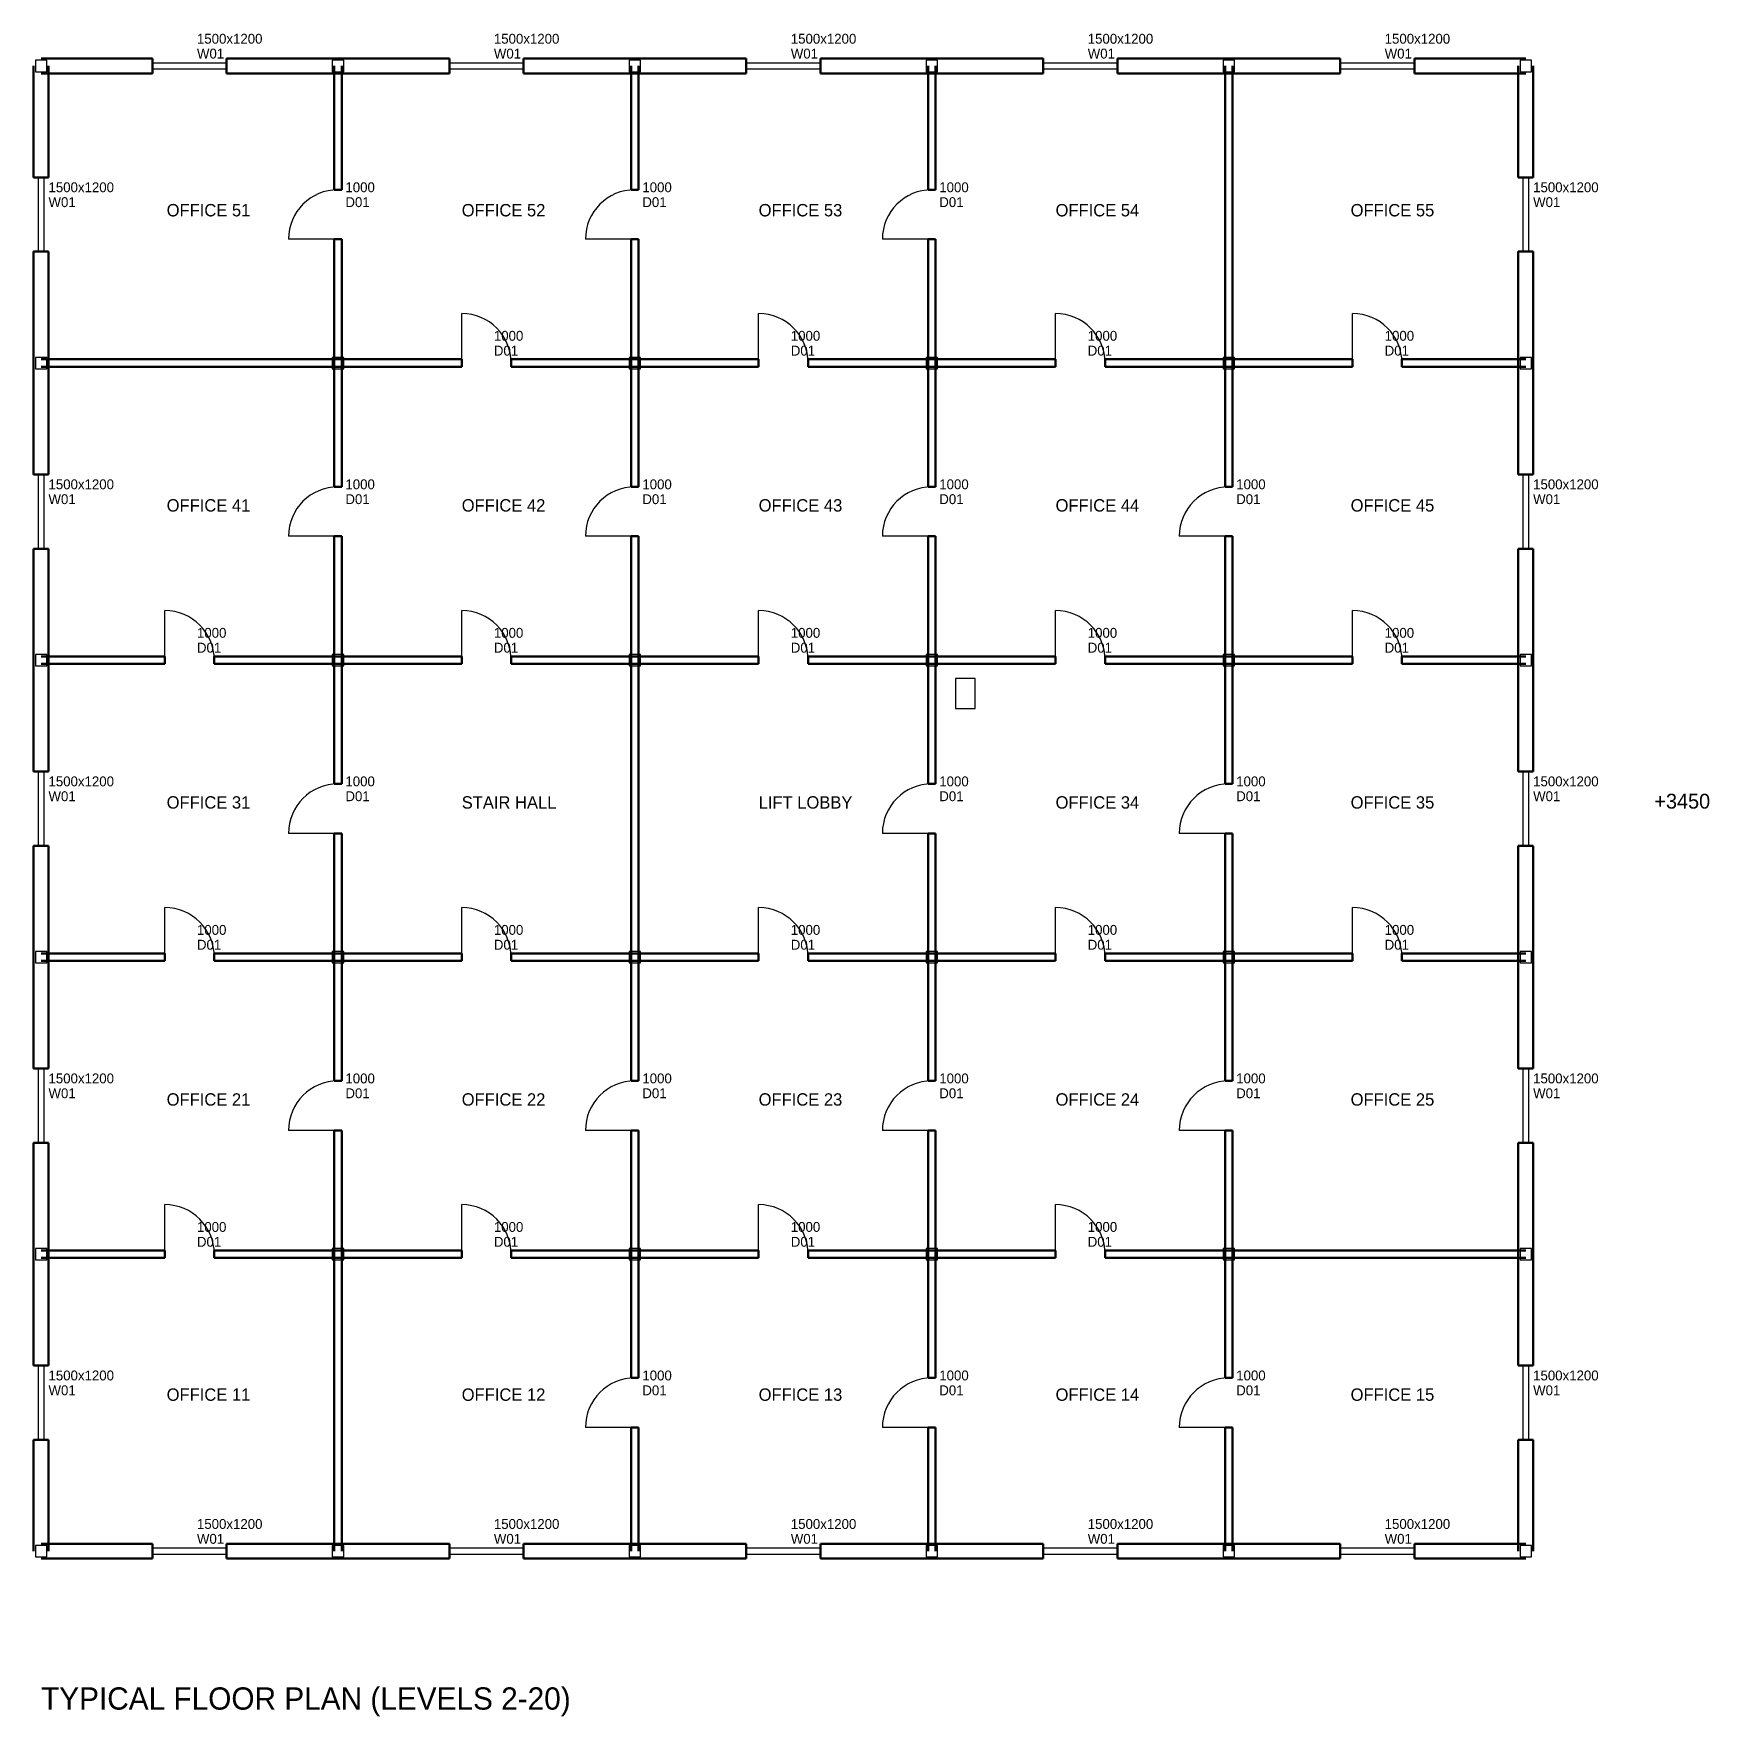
# Model space of a CAD drawing. Header units: millimetres. Extents: x -150 to 177469, y -4004 to 61200.
# Drawn here: x 41850 to 75711, y -3335 to 30653 of the extents above; entities that cross this region are included whole.
import ezdxf

# ---------------------------------------------------------------- set-up
doc = ezdxf.new("R2010")
doc.units = ezdxf.units.MM
for name, color, linetype in [('COLUMN', 5, 'CONTINUOUS'), ('DOOR', 3, 'CONTINUOUS'), ('SANITARY', 7, 'CONTINUOUS'), ('TEXT', 6, 'CONTINUOUS'), ('WALL', 4, 'CONTINUOUS'), ('WIND', 2, 'CONTINUOUS')]:
    doc.layers.add(name, color=color, linetype=linetype)

# ---------------------------------------------------------------- blocks, each defined once
blk = doc.blocks.new('WINDOW')
at = {"layer": 'WIND'}
blk.add_lwpolyline([(-750, -60), (750, -60), (750, 60), (-750, 60)], close=True, dxfattribs=at)
blk = doc.blocks.new('DOOR')
at = {"layer": 'DOOR'}
blk.add_line((-500, 0), (-500, 1000), dxfattribs=at)
blk.add_arc((-500, 0), 1000, 0, 90, dxfattribs=at)
blk = doc.blocks.new('WC-STD')
at = {"layer": 'SANITARY'}
blk.add_lwpolyline([(-200, -300), (200, -300), (200, 300), (-200, 300)], close=True, dxfattribs=at)

msp = doc.modelspace()

# ---------------------------------------------------------------- linework, layer by layer
at = {"layer": 'COLUMN'}
for points in [[(41885, 29885), (42115, 29885), (42115, 30115), (41885, 30115)], [(47885, 29885), (48115, 29885), (48115, 30115), (47885, 30115)], [(53885, 29885), (54115, 29885), (54115, 30115), (53885, 30115)], [(59885, 29885), (60115, 29885), (60115, 30115), (59885, 30115)], [(65885, 29885), (66115, 29885), (66115, 30115), (65885, 30115)], [(71885, 29885), (72115, 29885), (72115, 30115), (71885, 30115)], [(41885, 23885), (42115, 23885), (42115, 24115), (41885, 24115)], [(47885, 23885), (48115, 23885), (48115, 24115), (47885, 24115)], [(53885, 23885), (54115, 23885), (54115, 24115), (53885, 24115)], [(59885, 23885), (60115, 23885), (60115, 24115), (59885, 24115)], [(65885, 23885), (66115, 23885), (66115, 24115), (65885, 24115)], [(71885, 23885), (72115, 23885), (72115, 24115), (71885, 24115)], [(41885, 17885), (42115, 17885), (42115, 18115), (41885, 18115)], [(47885, 17885), (48115, 17885), (48115, 18115), (47885, 18115)], [(53885, 17885), (54115, 17885), (54115, 18115), (53885, 18115)], [(59885, 17885), (60115, 17885), (60115, 18115), (59885, 18115)], [(65885, 17885), (66115, 17885), (66115, 18115), (65885, 18115)], [(71885, 17885), (72115, 17885), (72115, 18115), (71885, 18115)], [(41885, 11885), (42115, 11885), (42115, 12115), (41885, 12115)], [(47885, 11885), (48115, 11885), (48115, 12115), (47885, 12115)], [(53885, 11885), (54115, 11885), (54115, 12115), (53885, 12115)], [(59885, 11885), (60115, 11885), (60115, 12115), (59885, 12115)], [(65885, 11885), (66115, 11885), (66115, 12115), (65885, 12115)], [(71885, 11885), (72115, 11885), (72115, 12115), (71885, 12115)], [(41885, 5885), (42115, 5885), (42115, 6115), (41885, 6115)], [(47885, 5885), (48115, 5885), (48115, 6115), (47885, 6115)], [(53885, 5885), (54115, 5885), (54115, 6115), (53885, 6115)], [(59885, 5885), (60115, 5885), (60115, 6115), (59885, 6115)], [(65885, 5885), (66115, 5885), (66115, 6115), (65885, 6115)], [(71885, 5885), (72115, 5885), (72115, 6115), (71885, 6115)], [(41885, -115), (42115, -115), (42115, 115), (41885, 115)], [(47885, -115), (48115, -115), (48115, 115), (47885, 115)], [(53885, -115), (54115, -115), (54115, 115), (53885, 115)], [(59885, -115), (60115, -115), (60115, 115), (59885, 115)], [(65885, -115), (66115, -115), (66115, 115), (65885, 115)], [(71885, -115), (72115, -115), (72115, 115), (71885, 115)]]:
    msp.add_lwpolyline(points, close=True, dxfattribs=at)
at = {"layer": 'WALL', "lineweight": 50}
for p, q in [((41850, 27750), (41850, 30000)), ((44250, 30150), (42000, 30150)), ((42150, 30000), (42150, 27750)), ((44250, 29850), (44250, 30150)), ((48000, 30150), (45750, 30150)), ((45750, 29850), (45750, 30150)), ((47925, 27500), (47925, 30000)), ((50250, 30150), (48000, 30150)), ((48075, 30000), (48075, 27500)), ((50250, 29850), (50250, 30150)), ((54000, 30150), (51750, 30150)), ((51750, 29850), (51750, 30150)), ((53925, 27500), (53925, 30000)), ((56250, 30150), (54000, 30150)), ((54075, 30000), (54075, 27500)), ((56250, 29850), (56250, 30150)), ((60000, 30150), (57750, 30150)), ((57750, 29850), (57750, 30150)), ((59925, 27500), (59925, 30000)), ((62250, 30150), (60000, 30150)), ((60075, 30000), (60075, 27500)), ((62250, 29850), (62250, 30150)), ((66000, 30150), (63750, 30150)), ((63750, 29850), (63750, 30150)), ((65925, 24000), (65925, 30000)), ((68250, 30150), (66000, 30150)), ((66075, 30000), (66075, 24000)), ((68250, 29850), (68250, 30150)), ((72000, 30150), (69750, 30150)), ((69750, 29850), (69750, 30150)), ((71850, 27750), (71850, 30000)), ((72150, 30000), (72150, 27750)), ((42000, 29850), (44250, 29850)), ((45750, 29850), (48000, 29850)), ((48000, 29850), (50250, 29850)), ((51750, 29850), (54000, 29850)), ((54000, 29850), (56250, 29850)), ((57750, 29850), (60000, 29850)), ((60000, 29850), (62250, 29850)), ((63750, 29850), (66000, 29850)), ((66000, 29850), (68250, 29850)), ((69750, 29850), (72000, 29850)), ((41850, 27750), (42150, 27750)), ((71850, 27750), (72150, 27750)), ((47925, 27500), (48075, 27500)), ((53925, 27500), (54075, 27500)), ((59925, 27500), (60075, 27500)), ((41850, 24000), (41850, 26250)), ((41850, 26250), (42150, 26250)), ((42150, 26250), (42150, 24000)), ((47925, 24000), (47925, 26500)), ((47925, 26500), (48075, 26500)), ((48075, 26500), (48075, 24000)), ((53925, 24000), (53925, 26500)), ((53925, 26500), (54075, 26500)), ((54075, 26500), (54075, 24000)), ((59925, 24000), (59925, 26500)), ((59925, 26500), (60075, 26500)), ((60075, 26500), (60075, 24000)), ((71850, 24000), (71850, 26250)), ((71850, 26250), (72150, 26250)), ((72150, 26250), (72150, 24000)), ((41850, 21750), (41850, 24000)), ((48000, 24075), (42000, 24075)), ((42000, 23925), (48000, 23925)), ((42150, 24000), (42150, 21750)), ((47925, 21500), (47925, 24000)), ((50500, 24075), (48000, 24075)), ((48000, 23925), (50500, 23925)), ((48075, 24000), (48075, 21500)), ((50500, 23925), (50500, 24075)), ((54000, 24075), (51500, 24075)), ((51500, 23925), (51500, 24075)), ((51500, 23925), (54000, 23925)), ((53925, 21500), (53925, 24000)), ((56500, 24075), (54000, 24075)), ((54000, 23925), (56500, 23925)), ((54075, 24000), (54075, 21500)), ((56500, 23925), (56500, 24075)), ((60000, 24075), (57500, 24075)), ((57500, 23925), (57500, 24075)), ((57500, 23925), (60000, 23925)), ((59925, 21500), (59925, 24000)), ((62500, 24075), (60000, 24075)), ((60000, 23925), (62500, 23925)), ((60075, 24000), (60075, 21500)), ((62500, 23925), (62500, 24075)), ((66000, 24075), (63500, 24075)), ((63500, 23925), (63500, 24075)), ((63500, 23925), (66000, 23925)), ((65925, 21500), (65925, 24000)), ((68500, 24075), (66000, 24075)), ((66000, 23925), (68500, 23925)), ((66075, 24000), (66075, 21500)), ((68500, 23925), (68500, 24075)), ((72000, 24075), (69500, 24075)), ((69500, 23925), (69500, 24075)), ((69500, 23925), (72000, 23925)), ((71850, 21750), (71850, 24000)), ((72150, 24000), (72150, 21750)), ((41850, 21750), (42150, 21750)), ((47925, 21500), (48075, 21500)), ((53925, 21500), (54075, 21500)), ((59925, 21500), (60075, 21500)), ((65925, 21500), (66075, 21500)), ((71850, 21750), (72150, 21750)), ((47925, 18000), (47925, 20500)), ((47925, 20500), (48075, 20500)), ((48075, 20500), (48075, 18000)), ((53925, 18000), (53925, 20500)), ((53925, 20500), (54075, 20500)), ((54075, 20500), (54075, 18000)), ((59925, 18000), (59925, 20500)), ((59925, 20500), (60075, 20500)), ((60075, 20500), (60075, 18000)), ((65925, 18000), (65925, 20500)), ((65925, 20500), (66075, 20500)), ((66075, 20500), (66075, 18000)), ((41850, 18000), (41850, 20250)), ((41850, 20250), (42150, 20250)), ((42150, 20250), (42150, 18000)), ((71850, 18000), (71850, 20250)), ((71850, 20250), (72150, 20250)), ((72150, 20250), (72150, 18000)), ((44500, 18075), (42000, 18075)), ((44500, 17925), (44500, 18075)), ((48000, 18075), (45500, 18075)), ((45500, 17925), (45500, 18075)), ((50500, 18075), (48000, 18075)), ((50500, 17925), (50500, 18075)), ((54000, 18075), (51500, 18075)), ((51500, 17925), (51500, 18075)), ((56500, 18075), (54000, 18075)), ((56500, 17925), (56500, 18075)), ((60000, 18075), (57500, 18075)), ((57500, 17925), (57500, 18075)), ((62500, 18075), (60000, 18075)), ((62500, 17925), (62500, 18075)), ((66000, 18075), (63500, 18075)), ((63500, 17925), (63500, 18075)), ((68500, 18075), (66000, 18075)), ((68500, 17925), (68500, 18075)), ((72000, 18075), (69500, 18075)), ((69500, 17925), (69500, 18075)), ((41850, 15750), (41850, 18000)), ((42000, 17925), (44500, 17925)), ((42150, 18000), (42150, 15750)), ((45500, 17925), (48000, 17925)), ((47925, 15500), (47925, 18000)), ((48000, 17925), (50500, 17925)), ((48075, 18000), (48075, 15500)), ((51500, 17925), (54000, 17925)), ((53925, 12000), (53925, 18000)), ((54000, 17925), (56500, 17925)), ((54075, 18000), (54075, 12000)), ((57500, 17925), (60000, 17925)), ((59925, 15500), (59925, 18000)), ((60000, 17925), (62500, 17925)), ((60075, 18000), (60075, 15500)), ((63500, 17925), (66000, 17925)), ((65925, 15500), (65925, 18000)), ((66000, 17925), (68500, 17925)), ((66075, 18000), (66075, 15500)), ((69500, 17925), (72000, 17925)), ((71850, 15750), (71850, 18000)), ((72150, 18000), (72150, 15750)), ((41850, 15750), (42150, 15750)), ((71850, 15750), (72150, 15750)), ((47925, 15500), (48075, 15500)), ((59925, 15500), (60075, 15500)), ((65925, 15500), (66075, 15500)), ((47925, 12000), (47925, 14500)), ((47925, 14500), (48075, 14500)), ((48075, 14500), (48075, 12000)), ((59925, 12000), (59925, 14500)), ((59925, 14500), (60075, 14500)), ((60075, 14500), (60075, 12000)), ((65925, 12000), (65925, 14500)), ((65925, 14500), (66075, 14500)), ((66075, 14500), (66075, 12000)), ((41850, 12000), (41850, 14250)), ((41850, 14250), (42150, 14250)), ((42150, 14250), (42150, 12000)), ((71850, 12000), (71850, 14250)), ((71850, 14250), (72150, 14250)), ((72150, 14250), (72150, 12000)), ((41850, 9750), (41850, 12000)), ((44500, 12075), (42000, 12075)), ((42000, 11925), (44500, 11925)), ((42150, 12000), (42150, 9750)), ((44500, 11925), (44500, 12075)), ((48000, 12075), (45500, 12075)), ((45500, 11925), (45500, 12075)), ((45500, 11925), (48000, 11925)), ((47925, 9500), (47925, 12000)), ((50500, 12075), (48000, 12075)), ((48000, 11925), (50500, 11925)), ((48075, 12000), (48075, 9500)), ((50500, 11925), (50500, 12075)), ((54000, 12075), (51500, 12075)), ((51500, 11925), (51500, 12075)), ((51500, 11925), (54000, 11925)), ((53925, 9500), (53925, 12000)), ((56500, 12075), (54000, 12075)), ((54000, 11925), (56500, 11925)), ((54075, 12000), (54075, 9500)), ((56500, 11925), (56500, 12075)), ((60000, 12075), (57500, 12075)), ((57500, 11925), (57500, 12075)), ((57500, 11925), (60000, 11925)), ((59925, 9500), (59925, 12000)), ((62500, 12075), (60000, 12075)), ((60000, 11925), (62500, 11925)), ((60075, 12000), (60075, 9500)), ((62500, 11925), (62500, 12075)), ((66000, 12075), (63500, 12075)), ((63500, 11925), (63500, 12075)), ((63500, 11925), (66000, 11925)), ((65925, 9500), (65925, 12000)), ((68500, 12075), (66000, 12075)), ((66000, 11925), (68500, 11925)), ((66075, 12000), (66075, 9500)), ((68500, 11925), (68500, 12075)), ((72000, 12075), (69500, 12075)), ((69500, 11925), (69500, 12075)), ((69500, 11925), (72000, 11925)), ((71850, 9750), (71850, 12000)), ((72150, 12000), (72150, 9750)), ((41850, 9750), (42150, 9750)), ((71850, 9750), (72150, 9750)), ((47925, 9500), (48075, 9500)), ((53925, 9500), (54075, 9500)), ((59925, 9500), (60075, 9500)), ((65925, 9500), (66075, 9500)), ((47925, 6000), (47925, 8500)), ((47925, 8500), (48075, 8500)), ((48075, 8500), (48075, 6000)), ((53925, 6000), (53925, 8500)), ((53925, 8500), (54075, 8500)), ((54075, 8500), (54075, 6000)), ((59925, 6000), (59925, 8500)), ((59925, 8500), (60075, 8500)), ((60075, 8500), (60075, 6000)), ((65925, 6000), (65925, 8500)), ((65925, 8500), (66075, 8500)), ((66075, 8500), (66075, 6000)), ((41850, 6000), (41850, 8250)), ((41850, 8250), (42150, 8250)), ((42150, 8250), (42150, 6000)), ((71850, 6000), (71850, 8250)), ((71850, 8250), (72150, 8250)), ((72150, 8250), (72150, 6000)), ((41850, 3750), (41850, 6000)), ((44500, 6075), (42000, 6075)), ((42000, 5925), (44500, 5925)), ((42150, 6000), (42150, 3750)), ((44500, 5925), (44500, 6075)), ((48000, 6075), (45500, 6075)), ((45500, 5925), (45500, 6075)), ((45500, 5925), (48000, 5925)), ((47925, 0), (47925, 6000)), ((50500, 6075), (48000, 6075)), ((48000, 5925), (50500, 5925)), ((48075, 6000), (48075, 0)), ((50500, 5925), (50500, 6075)), ((54000, 6075), (51500, 6075)), ((51500, 5925), (51500, 6075)), ((51500, 5925), (54000, 5925)), ((53925, 3500), (53925, 6000)), ((56500, 6075), (54000, 6075)), ((54000, 5925), (56500, 5925)), ((54075, 6000), (54075, 3500)), ((56500, 5925), (56500, 6075)), ((60000, 6075), (57500, 6075)), ((57500, 5925), (57500, 6075)), ((57500, 5925), (60000, 5925)), ((59925, 3500), (59925, 6000)), ((62500, 6075), (60000, 6075)), ((60000, 5925), (62500, 5925)), ((60075, 6000), (60075, 3500)), ((62500, 5925), (62500, 6075)), ((66000, 6075), (63500, 6075)), ((63500, 5925), (63500, 6075)), ((63500, 5925), (66000, 5925)), ((65925, 3500), (65925, 6000)), ((72000, 6075), (66000, 6075)), ((66000, 5925), (72000, 5925)), ((66075, 6000), (66075, 3500)), ((71850, 3750), (71850, 6000)), ((72150, 6000), (72150, 3750)), ((41850, 3750), (42150, 3750)), ((71850, 3750), (72150, 3750)), ((53925, 3500), (54075, 3500)), ((59925, 3500), (60075, 3500)), ((65925, 3500), (66075, 3500)), ((53925, 0), (53925, 2500)), ((53925, 2500), (54075, 2500)), ((54075, 2500), (54075, 0)), ((59925, 0), (59925, 2500)), ((59925, 2500), (60075, 2500)), ((60075, 2500), (60075, 0)), ((65925, 0), (65925, 2500)), ((65925, 2500), (66075, 2500)), ((66075, 2500), (66075, 0)), ((41850, 0), (41850, 2250)), ((41850, 2250), (42150, 2250)), ((42150, 2250), (42150, 0)), ((71850, 0), (71850, 2250)), ((71850, 2250), (72150, 2250)), ((72150, 2250), (72150, 0)), ((44250, 150), (42000, 150)), ((44250, -150), (44250, 150)), ((48000, 150), (45750, 150)), ((45750, -150), (45750, 150)), ((50250, 150), (48000, 150)), ((50250, -150), (50250, 150)), ((54000, 150), (51750, 150)), ((51750, -150), (51750, 150)), ((56250, 150), (54000, 150)), ((56250, -150), (56250, 150)), ((60000, 150), (57750, 150)), ((57750, -150), (57750, 150)), ((62250, 150), (60000, 150)), ((62250, -150), (62250, 150)), ((66000, 150), (63750, 150)), ((63750, -150), (63750, 150)), ((68250, 150), (66000, 150)), ((68250, -150), (68250, 150)), ((72000, 150), (69750, 150)), ((69750, -150), (69750, 150)), ((42000, -150), (44250, -150)), ((45750, -150), (48000, -150)), ((48000, -150), (50250, -150)), ((51750, -150), (54000, -150)), ((54000, -150), (56250, -150)), ((57750, -150), (60000, -150)), ((60000, -150), (62250, -150)), ((63750, -150), (66000, -150)), ((66000, -150), (68250, -150)), ((69750, -150), (72000, -150))]:
    msp.add_line(p, q, dxfattribs=at)

# ---------------------------------------------------------------- block references
at = {"layer": 'DOOR'}
ref = msp.add_blockref('DOOR', (48000, 27000), dxfattribs=dict(at, rotation=90))
ref.add_attrib('MARK', 'D01', (48150, 27150), dxfattribs={"layer": 'TEXT', "height": 200})
ref.add_attrib('WIDTH', '1000', (48150, 27450), dxfattribs={"layer": 'TEXT', "height": 200})
ref = msp.add_blockref('DOOR', (54000, 27000), dxfattribs=dict(at, rotation=90))
ref.add_attrib('MARK', 'D01', (54150, 27150), dxfattribs={"layer": 'TEXT', "height": 200})
ref.add_attrib('WIDTH', '1000', (54150, 27450), dxfattribs={"layer": 'TEXT', "height": 200})
ref = msp.add_blockref('DOOR', (60000, 27000), dxfattribs=dict(at, rotation=90))
ref.add_attrib('MARK', 'D01', (60150, 27150), dxfattribs={"layer": 'TEXT', "height": 200})
ref.add_attrib('WIDTH', '1000', (60150, 27450), dxfattribs={"layer": 'TEXT', "height": 200})
ref = msp.add_blockref('DOOR', (51000, 24000), dxfattribs=at)
ref.add_attrib('MARK', 'D01', (51150, 24150), dxfattribs={"layer": 'TEXT', "height": 200})
ref.add_attrib('WIDTH', '1000', (51150, 24450), dxfattribs={"layer": 'TEXT', "height": 200})
ref = msp.add_blockref('DOOR', (57000, 24000), dxfattribs=at)
ref.add_attrib('MARK', 'D01', (57150, 24150), dxfattribs={"layer": 'TEXT', "height": 200})
ref.add_attrib('WIDTH', '1000', (57150, 24450), dxfattribs={"layer": 'TEXT', "height": 200})
ref = msp.add_blockref('DOOR', (63000, 24000), dxfattribs=at)
ref.add_attrib('MARK', 'D01', (63150, 24150), dxfattribs={"layer": 'TEXT', "height": 200})
ref.add_attrib('WIDTH', '1000', (63150, 24450), dxfattribs={"layer": 'TEXT', "height": 200})
ref = msp.add_blockref('DOOR', (69000, 24000), dxfattribs=at)
ref.add_attrib('MARK', 'D01', (69150, 24150), dxfattribs={"layer": 'TEXT', "height": 200})
ref.add_attrib('WIDTH', '1000', (69150, 24450), dxfattribs={"layer": 'TEXT', "height": 200})
ref = msp.add_blockref('DOOR', (48000, 21000), dxfattribs=dict(at, rotation=90))
ref.add_attrib('MARK', 'D01', (48150, 21150), dxfattribs={"layer": 'TEXT', "height": 200})
ref.add_attrib('WIDTH', '1000', (48150, 21450), dxfattribs={"layer": 'TEXT', "height": 200})
ref = msp.add_blockref('DOOR', (54000, 21000), dxfattribs=dict(at, rotation=90))
ref.add_attrib('MARK', 'D01', (54150, 21150), dxfattribs={"layer": 'TEXT', "height": 200})
ref.add_attrib('WIDTH', '1000', (54150, 21450), dxfattribs={"layer": 'TEXT', "height": 200})
ref = msp.add_blockref('DOOR', (60000, 21000), dxfattribs=dict(at, rotation=90))
ref.add_attrib('MARK', 'D01', (60150, 21150), dxfattribs={"layer": 'TEXT', "height": 200})
ref.add_attrib('WIDTH', '1000', (60150, 21450), dxfattribs={"layer": 'TEXT', "height": 200})
ref = msp.add_blockref('DOOR', (66000, 21000), dxfattribs=dict(at, rotation=90))
ref.add_attrib('MARK', 'D01', (66150, 21150), dxfattribs={"layer": 'TEXT', "height": 200})
ref.add_attrib('WIDTH', '1000', (66150, 21450), dxfattribs={"layer": 'TEXT', "height": 200})
ref = msp.add_blockref('DOOR', (45000, 18000), dxfattribs=at)
ref.add_attrib('MARK', 'D01', (45150, 18150), dxfattribs={"layer": 'TEXT', "height": 200})
ref.add_attrib('WIDTH', '1000', (45150, 18450), dxfattribs={"layer": 'TEXT', "height": 200})
ref = msp.add_blockref('DOOR', (51000, 18000), dxfattribs=at)
ref.add_attrib('MARK', 'D01', (51150, 18150), dxfattribs={"layer": 'TEXT', "height": 200})
ref.add_attrib('WIDTH', '1000', (51150, 18450), dxfattribs={"layer": 'TEXT', "height": 200})
ref = msp.add_blockref('DOOR', (57000, 18000), dxfattribs=at)
ref.add_attrib('MARK', 'D01', (57150, 18150), dxfattribs={"layer": 'TEXT', "height": 200})
ref.add_attrib('WIDTH', '1000', (57150, 18450), dxfattribs={"layer": 'TEXT', "height": 200})
ref = msp.add_blockref('DOOR', (63000, 18000), dxfattribs=at)
ref.add_attrib('MARK', 'D01', (63150, 18150), dxfattribs={"layer": 'TEXT', "height": 200})
ref.add_attrib('WIDTH', '1000', (63150, 18450), dxfattribs={"layer": 'TEXT', "height": 200})
ref = msp.add_blockref('DOOR', (69000, 18000), dxfattribs=at)
ref.add_attrib('MARK', 'D01', (69150, 18150), dxfattribs={"layer": 'TEXT', "height": 200})
ref.add_attrib('WIDTH', '1000', (69150, 18450), dxfattribs={"layer": 'TEXT', "height": 200})
ref = msp.add_blockref('DOOR', (48000, 15000), dxfattribs=dict(at, rotation=90))
ref.add_attrib('MARK', 'D01', (48150, 15150), dxfattribs={"layer": 'TEXT', "height": 200})
ref.add_attrib('WIDTH', '1000', (48150, 15450), dxfattribs={"layer": 'TEXT', "height": 200})
ref = msp.add_blockref('DOOR', (60000, 15000), dxfattribs=dict(at, rotation=90))
ref.add_attrib('MARK', 'D01', (60150, 15150), dxfattribs={"layer": 'TEXT', "height": 200})
ref.add_attrib('WIDTH', '1000', (60150, 15450), dxfattribs={"layer": 'TEXT', "height": 200})
ref = msp.add_blockref('DOOR', (66000, 15000), dxfattribs=dict(at, rotation=90))
ref.add_attrib('MARK', 'D01', (66150, 15150), dxfattribs={"layer": 'TEXT', "height": 200})
ref.add_attrib('WIDTH', '1000', (66150, 15450), dxfattribs={"layer": 'TEXT', "height": 200})
ref = msp.add_blockref('DOOR', (45000, 12000), dxfattribs=at)
ref.add_attrib('MARK', 'D01', (45150, 12150), dxfattribs={"layer": 'TEXT', "height": 200})
ref.add_attrib('WIDTH', '1000', (45150, 12450), dxfattribs={"layer": 'TEXT', "height": 200})
ref = msp.add_blockref('DOOR', (51000, 12000), dxfattribs=at)
ref.add_attrib('MARK', 'D01', (51150, 12150), dxfattribs={"layer": 'TEXT', "height": 200})
ref.add_attrib('WIDTH', '1000', (51150, 12450), dxfattribs={"layer": 'TEXT', "height": 200})
ref = msp.add_blockref('DOOR', (57000, 12000), dxfattribs=at)
ref.add_attrib('MARK', 'D01', (57150, 12150), dxfattribs={"layer": 'TEXT', "height": 200})
ref.add_attrib('WIDTH', '1000', (57150, 12450), dxfattribs={"layer": 'TEXT', "height": 200})
ref = msp.add_blockref('DOOR', (63000, 12000), dxfattribs=at)
ref.add_attrib('MARK', 'D01', (63150, 12150), dxfattribs={"layer": 'TEXT', "height": 200})
ref.add_attrib('WIDTH', '1000', (63150, 12450), dxfattribs={"layer": 'TEXT', "height": 200})
ref = msp.add_blockref('DOOR', (69000, 12000), dxfattribs=at)
ref.add_attrib('MARK', 'D01', (69150, 12150), dxfattribs={"layer": 'TEXT', "height": 200})
ref.add_attrib('WIDTH', '1000', (69150, 12450), dxfattribs={"layer": 'TEXT', "height": 200})
ref = msp.add_blockref('DOOR', (48000, 9000), dxfattribs=dict(at, rotation=90))
ref.add_attrib('MARK', 'D01', (48150, 9150), dxfattribs={"layer": 'TEXT', "height": 200})
ref.add_attrib('WIDTH', '1000', (48150, 9450), dxfattribs={"layer": 'TEXT', "height": 200})
ref = msp.add_blockref('DOOR', (54000, 9000), dxfattribs=dict(at, rotation=90))
ref.add_attrib('MARK', 'D01', (54150, 9150), dxfattribs={"layer": 'TEXT', "height": 200})
ref.add_attrib('WIDTH', '1000', (54150, 9450), dxfattribs={"layer": 'TEXT', "height": 200})
ref = msp.add_blockref('DOOR', (60000, 9000), dxfattribs=dict(at, rotation=90))
ref.add_attrib('MARK', 'D01', (60150, 9150), dxfattribs={"layer": 'TEXT', "height": 200})
ref.add_attrib('WIDTH', '1000', (60150, 9450), dxfattribs={"layer": 'TEXT', "height": 200})
ref = msp.add_blockref('DOOR', (66000, 9000), dxfattribs=dict(at, rotation=90))
ref.add_attrib('MARK', 'D01', (66150, 9150), dxfattribs={"layer": 'TEXT', "height": 200})
ref.add_attrib('WIDTH', '1000', (66150, 9450), dxfattribs={"layer": 'TEXT', "height": 200})
ref = msp.add_blockref('DOOR', (45000, 6000), dxfattribs=at)
ref.add_attrib('MARK', 'D01', (45150, 6150), dxfattribs={"layer": 'TEXT', "height": 200})
ref.add_attrib('WIDTH', '1000', (45150, 6450), dxfattribs={"layer": 'TEXT', "height": 200})
ref = msp.add_blockref('DOOR', (51000, 6000), dxfattribs=at)
ref.add_attrib('MARK', 'D01', (51150, 6150), dxfattribs={"layer": 'TEXT', "height": 200})
ref.add_attrib('WIDTH', '1000', (51150, 6450), dxfattribs={"layer": 'TEXT', "height": 200})
ref = msp.add_blockref('DOOR', (57000, 6000), dxfattribs=at)
ref.add_attrib('MARK', 'D01', (57150, 6150), dxfattribs={"layer": 'TEXT', "height": 200})
ref.add_attrib('WIDTH', '1000', (57150, 6450), dxfattribs={"layer": 'TEXT', "height": 200})
ref = msp.add_blockref('DOOR', (63000, 6000), dxfattribs=at)
ref.add_attrib('MARK', 'D01', (63150, 6150), dxfattribs={"layer": 'TEXT', "height": 200})
ref.add_attrib('WIDTH', '1000', (63150, 6450), dxfattribs={"layer": 'TEXT', "height": 200})
ref = msp.add_blockref('DOOR', (54000, 3000), dxfattribs=dict(at, rotation=90))
ref.add_attrib('MARK', 'D01', (54150, 3150), dxfattribs={"layer": 'TEXT', "height": 200})
ref.add_attrib('WIDTH', '1000', (54150, 3450), dxfattribs={"layer": 'TEXT', "height": 200})
ref = msp.add_blockref('DOOR', (60000, 3000), dxfattribs=dict(at, rotation=90))
ref.add_attrib('MARK', 'D01', (60150, 3150), dxfattribs={"layer": 'TEXT', "height": 200})
ref.add_attrib('WIDTH', '1000', (60150, 3450), dxfattribs={"layer": 'TEXT', "height": 200})
ref = msp.add_blockref('DOOR', (66000, 3000), dxfattribs=dict(at, rotation=90))
ref.add_attrib('MARK', 'D01', (66150, 3150), dxfattribs={"layer": 'TEXT', "height": 200})
ref.add_attrib('WIDTH', '1000', (66150, 3450), dxfattribs={"layer": 'TEXT', "height": 200})
at = {"layer": 'SANITARY'}
msp.add_blockref('WC-STD', (60675, 17325), dxfattribs=at)
at = {"layer": 'WIND'}
ref = msp.add_blockref('WINDOW', (45000, 30000), dxfattribs=at)
ref.add_attrib('MARK', 'W01', (45150, 30150), dxfattribs={"layer": 'TEXT', "height": 200})
ref.add_attrib('SIZE', '1500x1200', (45150, 30450), dxfattribs={"layer": 'TEXT', "height": 200})
ref = msp.add_blockref('WINDOW', (51000, 30000), dxfattribs=at)
ref.add_attrib('MARK', 'W01', (51150, 30150), dxfattribs={"layer": 'TEXT', "height": 200})
ref.add_attrib('SIZE', '1500x1200', (51150, 30450), dxfattribs={"layer": 'TEXT', "height": 200})
ref = msp.add_blockref('WINDOW', (57000, 30000), dxfattribs=at)
ref.add_attrib('MARK', 'W01', (57150, 30150), dxfattribs={"layer": 'TEXT', "height": 200})
ref.add_attrib('SIZE', '1500x1200', (57150, 30450), dxfattribs={"layer": 'TEXT', "height": 200})
ref = msp.add_blockref('WINDOW', (63000, 30000), dxfattribs=at)
ref.add_attrib('MARK', 'W01', (63150, 30150), dxfattribs={"layer": 'TEXT', "height": 200})
ref.add_attrib('SIZE', '1500x1200', (63150, 30450), dxfattribs={"layer": 'TEXT', "height": 200})
ref = msp.add_blockref('WINDOW', (69000, 30000), dxfattribs=at)
ref.add_attrib('MARK', 'W01', (69150, 30150), dxfattribs={"layer": 'TEXT', "height": 200})
ref.add_attrib('SIZE', '1500x1200', (69150, 30450), dxfattribs={"layer": 'TEXT', "height": 200})
ref = msp.add_blockref('WINDOW', (42000, 27000), dxfattribs=dict(at, rotation=90))
ref.add_attrib('MARK', 'W01', (42150, 27150), dxfattribs={"layer": 'TEXT', "height": 200})
ref.add_attrib('SIZE', '1500x1200', (42150, 27450), dxfattribs={"layer": 'TEXT', "height": 200})
ref = msp.add_blockref('WINDOW', (72000, 27000), dxfattribs=dict(at, rotation=90))
ref.add_attrib('MARK', 'W01', (72150, 27150), dxfattribs={"layer": 'TEXT', "height": 200})
ref.add_attrib('SIZE', '1500x1200', (72150, 27450), dxfattribs={"layer": 'TEXT', "height": 200})
ref = msp.add_blockref('WINDOW', (42000, 21000), dxfattribs=dict(at, rotation=90))
ref.add_attrib('MARK', 'W01', (42150, 21150), dxfattribs={"layer": 'TEXT', "height": 200})
ref.add_attrib('SIZE', '1500x1200', (42150, 21450), dxfattribs={"layer": 'TEXT', "height": 200})
ref = msp.add_blockref('WINDOW', (72000, 21000), dxfattribs=dict(at, rotation=90))
ref.add_attrib('MARK', 'W01', (72150, 21150), dxfattribs={"layer": 'TEXT', "height": 200})
ref.add_attrib('SIZE', '1500x1200', (72150, 21450), dxfattribs={"layer": 'TEXT', "height": 200})
ref = msp.add_blockref('WINDOW', (42000, 15000), dxfattribs=dict(at, rotation=90))
ref.add_attrib('MARK', 'W01', (42150, 15150), dxfattribs={"layer": 'TEXT', "height": 200})
ref.add_attrib('SIZE', '1500x1200', (42150, 15450), dxfattribs={"layer": 'TEXT', "height": 200})
ref = msp.add_blockref('WINDOW', (72000, 15000), dxfattribs=dict(at, rotation=90))
ref.add_attrib('MARK', 'W01', (72150, 15150), dxfattribs={"layer": 'TEXT', "height": 200})
ref.add_attrib('SIZE', '1500x1200', (72150, 15450), dxfattribs={"layer": 'TEXT', "height": 200})
ref = msp.add_blockref('WINDOW', (42000, 9000), dxfattribs=dict(at, rotation=90))
ref.add_attrib('MARK', 'W01', (42150, 9150), dxfattribs={"layer": 'TEXT', "height": 200})
ref.add_attrib('SIZE', '1500x1200', (42150, 9450), dxfattribs={"layer": 'TEXT', "height": 200})
ref = msp.add_blockref('WINDOW', (72000, 9000), dxfattribs=dict(at, rotation=90))
ref.add_attrib('MARK', 'W01', (72150, 9150), dxfattribs={"layer": 'TEXT', "height": 200})
ref.add_attrib('SIZE', '1500x1200', (72150, 9450), dxfattribs={"layer": 'TEXT', "height": 200})
ref = msp.add_blockref('WINDOW', (42000, 3000), dxfattribs=dict(at, rotation=90))
ref.add_attrib('MARK', 'W01', (42150, 3150), dxfattribs={"layer": 'TEXT', "height": 200})
ref.add_attrib('SIZE', '1500x1200', (42150, 3450), dxfattribs={"layer": 'TEXT', "height": 200})
ref = msp.add_blockref('WINDOW', (72000, 3000), dxfattribs=dict(at, rotation=90))
ref.add_attrib('MARK', 'W01', (72150, 3150), dxfattribs={"layer": 'TEXT', "height": 200})
ref.add_attrib('SIZE', '1500x1200', (72150, 3450), dxfattribs={"layer": 'TEXT', "height": 200})
ref = msp.add_blockref('WINDOW', (45000, 0), dxfattribs=at)
ref.add_attrib('MARK', 'W01', (45150, 150), dxfattribs={"layer": 'TEXT', "height": 200})
ref.add_attrib('SIZE', '1500x1200', (45150, 450), dxfattribs={"layer": 'TEXT', "height": 200})
ref = msp.add_blockref('WINDOW', (51000, 0), dxfattribs=at)
ref.add_attrib('MARK', 'W01', (51150, 150), dxfattribs={"layer": 'TEXT', "height": 200})
ref.add_attrib('SIZE', '1500x1200', (51150, 450), dxfattribs={"layer": 'TEXT', "height": 200})
ref = msp.add_blockref('WINDOW', (57000, 0), dxfattribs=at)
ref.add_attrib('MARK', 'W01', (57150, 150), dxfattribs={"layer": 'TEXT', "height": 200})
ref.add_attrib('SIZE', '1500x1200', (57150, 450), dxfattribs={"layer": 'TEXT', "height": 200})
ref = msp.add_blockref('WINDOW', (63000, 0), dxfattribs=at)
ref.add_attrib('MARK', 'W01', (63150, 150), dxfattribs={"layer": 'TEXT', "height": 200})
ref.add_attrib('SIZE', '1500x1200', (63150, 450), dxfattribs={"layer": 'TEXT', "height": 200})
ref = msp.add_blockref('WINDOW', (69000, 0), dxfattribs=at)
ref.add_attrib('MARK', 'W01', (69150, 150), dxfattribs={"layer": 'TEXT', "height": 200})
ref.add_attrib('SIZE', '1500x1200', (69150, 450), dxfattribs={"layer": 'TEXT', "height": 200})

# ---------------------------------------------------------------- texts
at = {"layer": 'TEXT'}
for s, height, p in [('OFFICE 51', 250, (44538, 26962)), ('OFFICE 52', 250, (50500, 26962)), ('OFFICE 53', 250, (56500, 26962)), ('OFFICE 54', 250, (62500, 26962)), ('OFFICE 55', 250, (68462, 26962)), ('OFFICE 41', 250, (44538, 21000)), ('OFFICE 42', 250, (50500, 21000)), ('OFFICE 43', 250, (56500, 21000)), ('OFFICE 44', 250, (62500, 21000)), ('OFFICE 45', 250, (68462, 21000)), ('+3450', 300, (74600, 15000)), ('OFFICE 31', 250, (44538, 15000)), ('STAIR HALL', 250, (50500, 15000)), ('LIFT LOBBY', 250, (56500, 15000)), ('OFFICE 34', 250, (62500, 15000)), ('OFFICE 35', 250, (68462, 15000)), ('OFFICE 21', 250, (44538, 9000)), ('OFFICE 22', 250, (50500, 9000)), ('OFFICE 23', 250, (56500, 9000)), ('OFFICE 24', 250, (62500, 9000)), ('OFFICE 25', 250, (68462, 9000)), ('OFFICE 11', 250, (44538, 3038)), ('OFFICE 12', 250, (50500, 3038)), ('OFFICE 13', 250, (56500, 3038)), ('OFFICE 14', 250, (62500, 3038)), ('OFFICE 15', 250, (68462, 3038)), ('TYPICAL FLOOR PLAN (LEVELS 2-20)', 450, (42000, -3200))]:
    msp.add_text(s, height=height, dxfattribs=at).set_placement(p)

doc.saveas('drawing.dxf')
